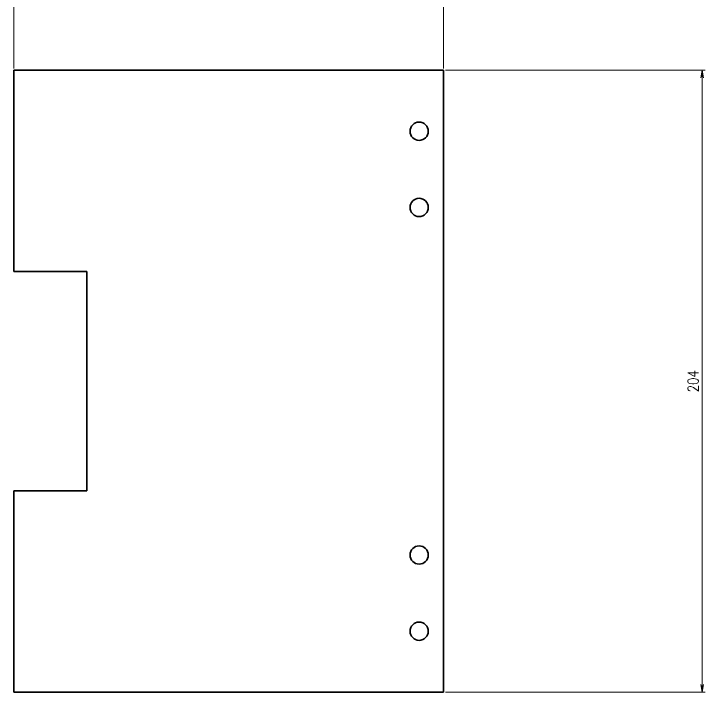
# Model space of a CAD drawing. Header units: inches. Extents: x 269 to 10986, y 1043 to 4337.
# Drawn here: x 3930.9 to 4157.8, y 1477.3 to 1699.9 of the extents above; entities that cross this region are included whole.
import ezdxf

# ---------------------------------------------------------------- set-up
doc = ezdxf.new("R2010")
doc.units = ezdxf.units.IN
doc.header["$MEASUREMENT"] = 0
doc.layers.add('粗实线', color=7, linetype='Continuous', lineweight=35)
doc.styles.add('DIM', font='romans.shx', dxfattribs={"width": 0.8, "bigfont": 'bigfont.shx'})
doc.dimstyles.new('XR 1-1$0', dxfattribs={"dimtxt": 3.5, "dimasz": 2.5, "dimexe": 1, "dimexo": 0.625, "dimgap": 1.2, "dimtad": 1, "dimzin": 9, "dimdsep": 46, "dimtxsty": 'DIM', "dimblk": 'OPEN', "dimcen": 0, "dimclrd": 8, "dimclre": 8, "dimclrt": 2, "dimazin": 2, "dimtfac": 0.5, "dimtmove": 0, "dimatfit": 3, "dimldrblk": 'OPEN', "dimfxl": 0, "dimtolj": 2, "dimlwd": 18, "dimlwe": 18, "dimarcsym": 0})

# ---------------------------------------------------------------- blocks, each defined once
blk = doc.blocks.new('_Open')
at = {"color": 0, "linetype": 'ByBlock', "lineweight": -2}
for p, q in [((-1, 0.167), (0, 0)), ((-1, -0.167), (0, 0)), ((0, 0), (-1, 0))]:
    blk.add_line(p, q, dxfattribs=at)
blk = doc.blocks.new('*D1270')
at = {"color": 8, "lineweight": 18, "transparency": 16777216}
for p, q in [((4072.53, 1681.34), (4157.75, 1681.34)), ((4156.75, 1678.84), (4156.75, 1479.84)), ((4072.53, 1477.34), (4157.75, 1477.34))]:
    blk.add_line(p, q, dxfattribs=at)
at = {"layer": 'Defpoints', "color": 0, "transparency": 16777216}
for p in [(4071.9, 1681.34), (4071.9, 1477.34), (4156.75, 1477.34)]:
    blk.add_point(p, dxfattribs=at)
at = {"color": 8, "lineweight": 18, "transparency": 16777216, "xscale": 2.5, "yscale": 2.5, "zscale": 2.5}
for p, rotation in [((4156.75, 1681.34), 90), ((4156.75, 1477.34), 270)]:
    blk.add_blockref('_Open', p, dxfattribs=dict(at, rotation=rotation))
at = {"color": 2, "transparency": 16777216, "insert": (4153.8, 1579.34), "char_height": 3.5, "attachment_point": 5, "rotation": 90, "style": 'DIM'}
blk.add_mtext('\\A2;204', dxfattribs=at)
blk = doc.blocks.new('*D1273')
at = {"color": 8, "lineweight": 18, "transparency": 16777216}
for p, q in [((3930.9, 1681.97), (3930.9, 1719.22)), ((3933.4, 1718.22), (4069.4, 1718.22)), ((4071.9, 1681.97), (4071.9, 1719.22))]:
    blk.add_line(p, q, dxfattribs=at)
at = {"layer": 'Defpoints', "color": 0, "transparency": 16777216}
for p in [(4071.9, 1718.22), (3930.9, 1681.34), (4071.9, 1681.34)]:
    blk.add_point(p, dxfattribs=at)
at = {"color": 8, "lineweight": 18, "transparency": 16777216, "xscale": 2.5, "yscale": 2.5, "zscale": 2.5, "rotation": 180}
blk.add_blockref('_Open', (3930.9, 1718.22), dxfattribs=at)
at = {"color": 8, "lineweight": 18, "transparency": 16777216, "xscale": 2.5, "yscale": 2.5, "zscale": 2.5}
blk.add_blockref('_Open', (4071.9, 1718.22), dxfattribs=at)
at = {"color": 2, "transparency": 16777216, "insert": (4001.4, 1721.17), "char_height": 3.5, "attachment_point": 5, "style": 'DIM'}
blk.add_mtext('\\A2;141', dxfattribs=at)

msp = doc.modelspace()

# ---------------------------------------------------------------- linework, layer by layer
at = {"layer": '粗实线'}
for p, q in [((3953.402, 1681.341), (3930.902, 1681.341)), ((3953.402, 1681.341), (3930.902, 1681.341)), ((3930.902, 1681.341), (3930.902, 1615.341)), ((4071.902, 1681.341), (3953.402, 1681.341)), ((4071.902, 1681.341), (3953.402, 1681.341)), ((4071.902, 1546.841), (4071.902, 1681.341)), ((3930.902, 1615.341), (3953.402, 1615.341)), ((3930.902, 1543.341), (3953.402, 1543.341)), ((3930.902, 1477.341), (3930.902, 1543.341)), ((4071.902, 1544.341), (4071.902, 1477.341)), ((3953.402, 1477.341), (3930.902, 1477.341)), ((4071.902, 1477.341), (3953.402, 1477.341))]:
    msp.add_line(p, q, dxfattribs=at)
at = {"layer": '粗实线', "ltscale": 0.025}
for p, q in [((3954.902, 1615.341), (3953.402, 1615.341)), ((3954.902, 1614.341), (3954.902, 1615.341)), ((3954.902, 1543.341), (3953.402, 1543.341)), ((3954.902, 1544.341), (3954.902, 1543.341))]:
    msp.add_line(p, q, dxfattribs=at)
at = {"layer": '粗实线', "ltscale": 0.0625}
for p, q in [((3954.902, 1546.841), (3954.902, 1614.341)), ((4071.902, 1611.841), (4071.902, 1614.341)), ((3954.902, 1546.841), (3954.902, 1544.341)), ((4071.902, 1546.841), (4071.902, 1544.341))]:
    msp.add_line(p, q, dxfattribs=at)
at = {"layer": '粗实线'}
for centre in [(4063.902, 1661.341), (4063.902, 1636.341), (4063.902, 1522.341), (4063.902, 1497.341)]:
    msp.add_circle(centre, 3, dxfattribs=at)

# ---------------------------------------------------------------- dimensions: what is measured, and where the dimension line sits
dim = msp.add_linear_dim(base=(4071.902, 1718.222), p1=(3930.902, 1681.341), p2=(4071.902, 1681.341), dimstyle='XR 1-1$0', override={"dimarcsym": 1})
dim.commit()
dim.dimension.update_dxf_attribs({"geometry": '*D1273', "text_midpoint": (4001.402, 1721.172)})
dim = msp.add_linear_dim(base=(4156.753, 1477.341), p1=(4071.902, 1681.341), p2=(4071.902, 1477.341), angle=90, dimstyle='XR 1-1$0', override={"dimarcsym": 1})
dim.commit()
dim.dimension.update_dxf_attribs({"geometry": '*D1270', "text_midpoint": (4153.803, 1579.341)})

doc.saveas('drawing.dxf')
